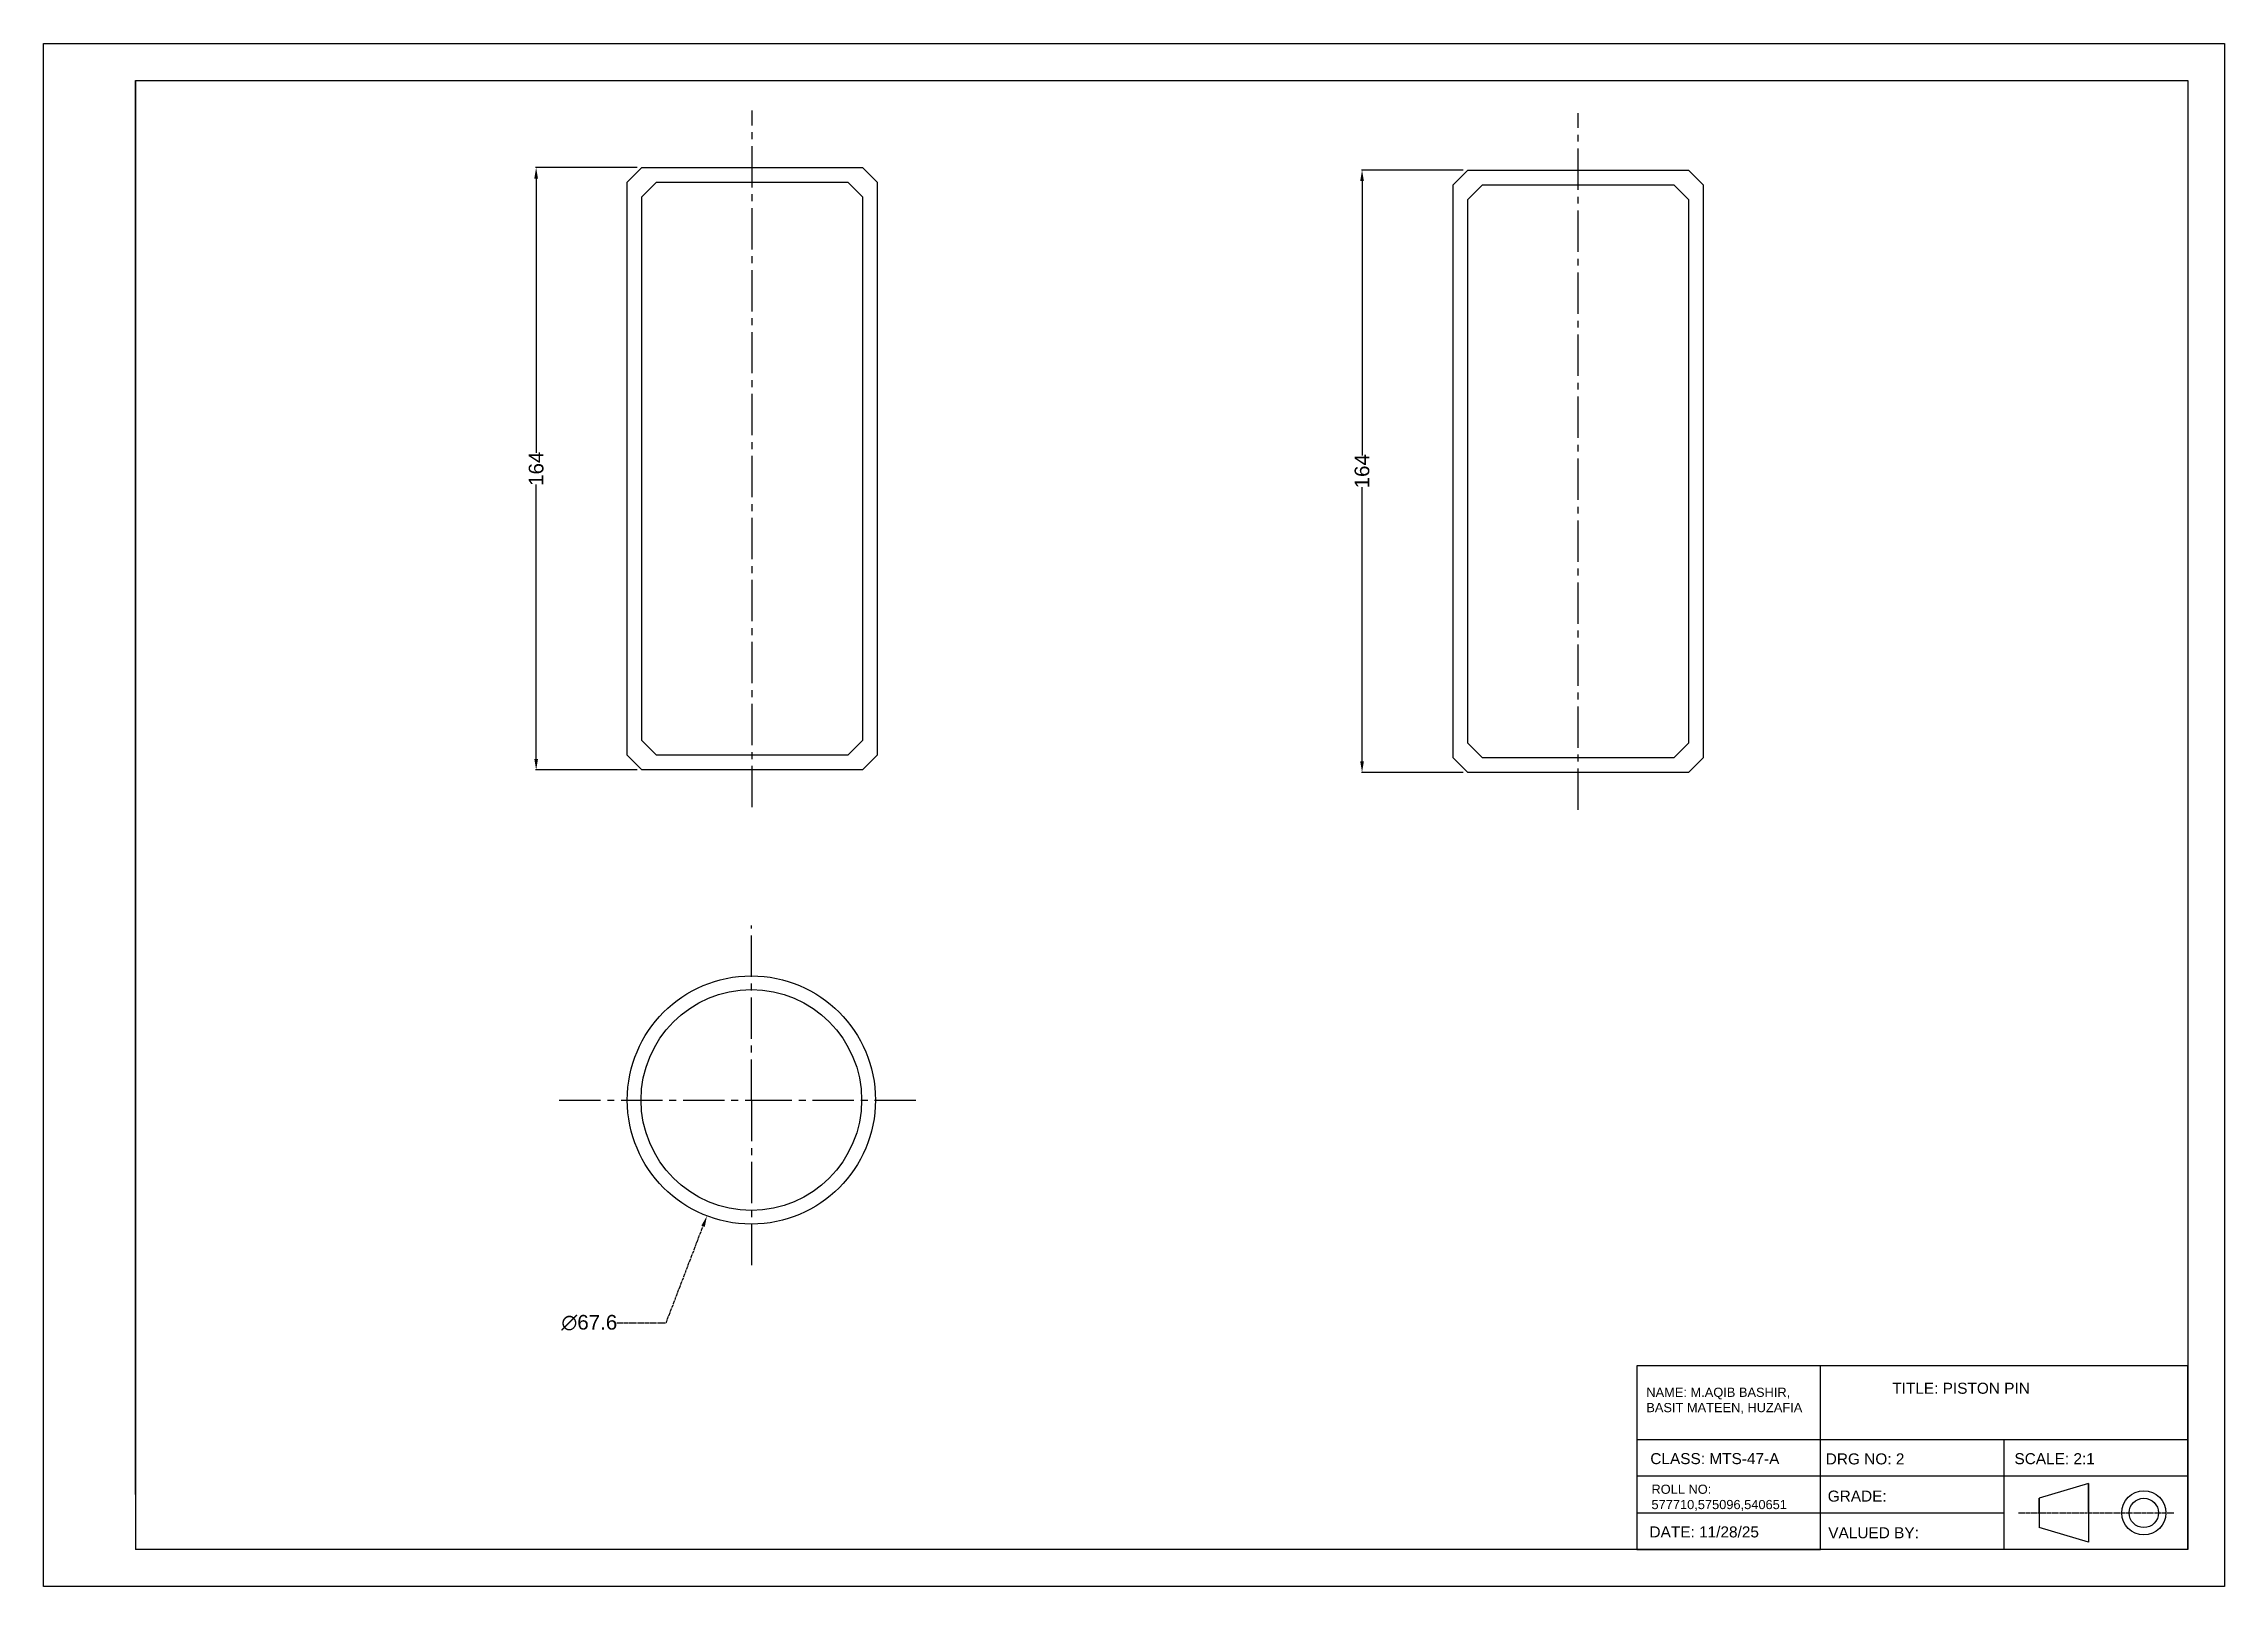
# Model space of a CAD drawing. Header units: millimetres. Extents: x 18 to 612, y 27 to 447.
import ezdxf

# ---------------------------------------------------------------- set-up
doc = ezdxf.new("R2010")
doc.units = ezdxf.units.MM
doc.header["$MEASUREMENT"] = 0
doc.linetypes.add('CENTER2', pattern=[1.125, 0.75, -0.125, 0.125, -0.125])
doc.layers.add('dimesnssions', color=130, linetype='Continuous')
doc.styles.get("Standard").update_dxf_attribs({"font": 'arial.ttf'})
doc.dimstyles.get("Standard").update_dxf_attribs({"dimtxt": 4, "dimasz": 3, "dimexe": 0.18, "dimexo": 1.3, "dimgap": 0.09, "dimtad": 0, "dimtoh": 1, "dimdec": 4, "dimdsep": 46, "dimtxsty": 'Standard', "dimcen": 0.09, "dimadec": 0, "dimazin": 0, "dimtfac": 1, "dimtdec": 4, "dimtofl": 0, "dimtmove": 0, "dimatfit": 3, "dimfxl": 1, "dimtolj": 1, "dimtzin": 0, "dimarcsym": 0})

# ---------------------------------------------------------------- blocks, each defined once
blk = doc.blocks.new('*D1')
at = {"layer": 'Defpoints', "color": 0, "linetype": 'CENTER2', "transparency": 16777216}
for p in [(223.02, 190.62), (198.86, 127.49)]:
    blk.add_point(p, dxfattribs=at)
at = {"layer": 'dimesnssions', "color": 0, "linetype": 'CENTER2', "lineweight": -2, "transparency": 16777216}
for p, q in [((210.85, 159.05), (211.03, 159.05)), ((210.94, 158.96), (210.94, 159.14)), ((187.74, 98.41), (197.79, 124.68)), ((174.27, 98.41), (187.74, 98.41))]:
    blk.add_line(p, q, dxfattribs=at)
at = {"layer": 'dimesnssions', "color": 0, "linetype": 'CENTER2', "transparency": 16777216}
blk.add_solid([(197.32, 124.86), (198.26, 124.5), (198.86, 127.49)], dxfattribs=at)
at = {"layer": 'dimesnssions', "color": 0, "linetype": 'CENTER2', "transparency": 16777216, "insert": (166.81, 98.41), "char_height": 4, "attachment_point": 5}
blk.add_mtext('\\A1;∅67.6', dxfattribs=at)
blk = doc.blocks.new('*D2')
at = {"layer": 'Defpoints', "color": 0, "transparency": 16777216}
for p in [(377.29, 412.23), (406.1, 412.23), (406.1, 248.23)]:
    blk.add_point(p, dxfattribs=at)
at = {"layer": 'dimesnssions', "color": 0, "lineweight": -2, "transparency": 16777216}
for p, q in [((404.8, 412.23), (377.11, 412.23)), ((377.29, 409.23), (377.29, 334.55)), ((377.29, 251.23), (377.29, 325.92)), ((404.8, 248.23), (377.11, 248.23))]:
    blk.add_line(p, q, dxfattribs=at)
at = {"layer": 'dimesnssions', "color": 0, "transparency": 16777216}
for points in [[(376.79, 409.23), (377.79, 409.23), (377.29, 412.23)], [(376.79, 251.23), (377.79, 251.23), (377.29, 248.23)]]:
    blk.add_solid(points, dxfattribs=at)
at = {"layer": 'dimesnssions', "color": 0, "transparency": 16777216, "insert": (377.29, 330.23), "char_height": 4, "attachment_point": 5, "rotation": 90}
blk.add_mtext('\\A1;164', dxfattribs=at)
blk = doc.blocks.new('*D3')
at = {"layer": 'Defpoints', "color": 0, "transparency": 16777216}
for p in [(152.33, 412.91), (181.14, 412.91), (181.14, 248.91)]:
    blk.add_point(p, dxfattribs=at)
at = {"layer": 'dimesnssions', "color": 0, "lineweight": -2, "transparency": 16777216}
for p, q in [((179.84, 412.91), (152.15, 412.91)), ((152.33, 409.91), (152.33, 335.23)), ((152.33, 251.91), (152.33, 326.6)), ((179.84, 248.91), (152.15, 248.91))]:
    blk.add_line(p, q, dxfattribs=at)
at = {"layer": 'dimesnssions', "color": 0, "transparency": 16777216}
for points in [[(151.83, 409.91), (152.83, 409.91), (152.33, 412.91)], [(151.83, 251.91), (152.83, 251.91), (152.33, 248.91)]]:
    blk.add_solid(points, dxfattribs=at)
at = {"layer": 'dimesnssions', "color": 0, "transparency": 16777216, "insert": (152.33, 330.91), "char_height": 4, "attachment_point": 5, "rotation": 90}
blk.add_mtext('\\A1;164', dxfattribs=at)

msp = doc.modelspace()

# ---------------------------------------------------------------- linework, layer by layer
for p, q in [((43.17093, 421.64361), (43.17093, 436.64361)), ((43.17093, 436.64361), (43.17093, 36.64361)), ((43.17093, 436.64361), (602.17093, 436.64361)), ((602.17093, 436.64361), (602.17093, 36.64361)), ((181.14157, 404.9134), (185.14157, 408.9134)), ((181.14157, 256.9134), (181.14157, 404.9134)), ((185.14157, 408.9134), (237.22157, 408.9134)), ((237.22157, 408.9134), (241.22157, 404.9134)), ((241.22157, 404.9134), (241.22157, 256.9134)), ((406.10157, 404.23496), (410.10157, 408.23496)), ((406.10157, 256.23496), (406.10157, 404.23496)), ((410.10157, 408.23496), (462.18157, 408.23496)), ((462.18157, 408.23496), (466.18157, 404.23496)), ((466.18157, 404.23496), (466.18157, 256.23496)), ((185.14157, 252.9134), (181.14157, 256.9134)), ((237.22157, 252.9134), (241.22157, 256.9134)), ((410.10157, 252.23496), (406.10157, 256.23496)), ((462.18157, 252.23496), (466.18157, 256.23496)), ((237.22157, 252.9134), (185.14157, 252.9134)), ((462.18157, 252.23496), (410.10157, 252.23496)), ((575.1463, 54.64361), (561.73794, 50.64361)), ((575.1463, 46.64361), (575.1463, 54.64361)), ((575.1463, 54.64361), (575.1463, 38.64361)), ((561.73794, 46.64361), (561.73794, 50.64361)), ((561.73794, 50.64361), (561.73794, 42.64361)), ((575.1463, 38.64361), (561.73794, 42.64361)), ((552.17093, 36.64361), (43.17093, 36.64361))]:
    msp.add_line(p, q)
at = {"linetype": 'CENTER2'}
msp.add_line((556.05782, 46.64361), (598.47699, 46.64361), dxfattribs=at)
for points in [[(18.17093, 446.64361), (612.17093, 446.64361), (612.17093, 26.64361), (18.17093, 26.64361)], [(245.22157, 252.9134), (241.22157, 248.9134), (211.18157, 248.9134), (181.14157, 248.9134), (177.14157, 252.9134), (177.14157, 408.9134), (181.14157, 412.9134), (241.22157, 412.9134), (245.22157, 408.9134)], [(470.18157, 252.23496), (466.18157, 248.23496), (436.14157, 248.23496), (406.10157, 248.23496), (402.10157, 252.23496), (402.10157, 408.23496), (406.10157, 412.23496), (466.18157, 412.23496), (470.18157, 408.23496)]]:
    msp.add_lwpolyline(points, close=True)
for points in [[(43.17093, 51.64361), (43.17093, 421.64361)], [(602.17093, 36.64361), (602.17093, 86.64361), (452.17093, 86.64361)], [(602.17093, 86.64361), (452.17093, 86.64361), (452.17093, 36.64361), (502.17093, 36.64361), (502.17093, 86.64361)], [(452.17093, 86.64361), (452.17093, 66.64361), (600.0794, 66.64361), (602.17093, 66.64361), (602.17093, 56.64361), (452.17093, 56.64361), (452.17093, 46.64361), (552.17093, 46.64361)], [(552.17093, 86.64361), (502.17093, 86.64361)], [(602.17093, 36.64361), (552.17093, 36.64361), (552.17093, 66.64361)]]:
    msp.add_lwpolyline(points)
for centre, radius in [((210.94157, 159.0534), 33.8), ((210.94157, 159.0534), 30.04), ((590.22429, 46.64361), 6), ((590.22429, 46.64361), 4)]:
    msp.add_circle(centre, radius)
at = {"layer": 'dimesnssions', "linetype": 'CENTER2', "ltscale": 15}
for p, q in [((211.18157, 238.76304), (211.18157, 428.42489)), ((436.14157, 238.0846), (436.14157, 427.74646)), ((210.94157, 158.8734), (210.94157, 206.52044)), ((210.76157, 159.0534), (256.67974, 159.0534))]:
    msp.add_line(p, q, dxfattribs=at)
msp.add_lwpolyline([(158.59692, 159.0534), (210.94157, 159.0534), (210.94157, 112.91299)], dxfattribs=at)

# ---------------------------------------------------------------- texts
at = {"attachment_point": 1}
for s, insert, char_height in [('NAME: M.AQIB BASHIR,  BASIT MATEEN, HUZAFIA', (454.71712, 80.73379), 2.5), ('TITLE: PISTON PIN', (521.70035, 82.07835), 3), ('CLASS: MTS-47-A', (455.80654, 62.92113), 3), ('DRG NO: 2', (503.59282, 62.8429), 3), ('SCALE: 2:1', (554.99033, 62.91028), 3), ('ROLL NO: 577710,575096,540651', (456.12045, 54.33828), 2.5), ('GRADE:', (504.12635, 52.7127), 3), ('DATE: 11/28/25', (455.5751, 42.96334), 3), ('VALUED BY:', (504.27879, 42.73484), 3)]:
    msp.add_mtext_dynamic_manual_height_columns(s, width=50, gutter_width=1, heights=[0], dxfattribs=dict(at, insert=insert, char_height=char_height))

# ---------------------------------------------------------------- dimensions: what is measured, and where the dimension line sits
at = {"layer": 'dimesnssions'}
for base, p1, p2, picture, middle in [((152.33382, 412.9134), (181.14157, 248.9134), (181.14157, 412.9134), '*D3', (152.33382, 330.9134)), ((377.29382, 412.23496), (406.10157, 248.23496), (406.10157, 412.23496), '*D2', (377.29382, 330.23496))]:
    dim = msp.add_linear_dim(base=base, p1=p1, p2=p2, angle=90, dimstyle='Standard', dxfattribs=at)
    dim.commit()
    dim.dimension.update_dxf_attribs({"geometry": picture, "text_midpoint": middle})
at = {"layer": 'dimesnssions', "linetype": 'CENTER2'}
dim = msp.add_diameter_dim_2p(p1=(223.01962, 190.62175), p2=(198.86351, 127.48505), dimstyle='Standard', dxfattribs=at)
dim.commit()
dim.dimension.update_dxf_attribs({"geometry": '*D1', "text_midpoint": (166.80942, 98.41098), "dimtype": 163})

doc.saveas('drawing.dxf')
